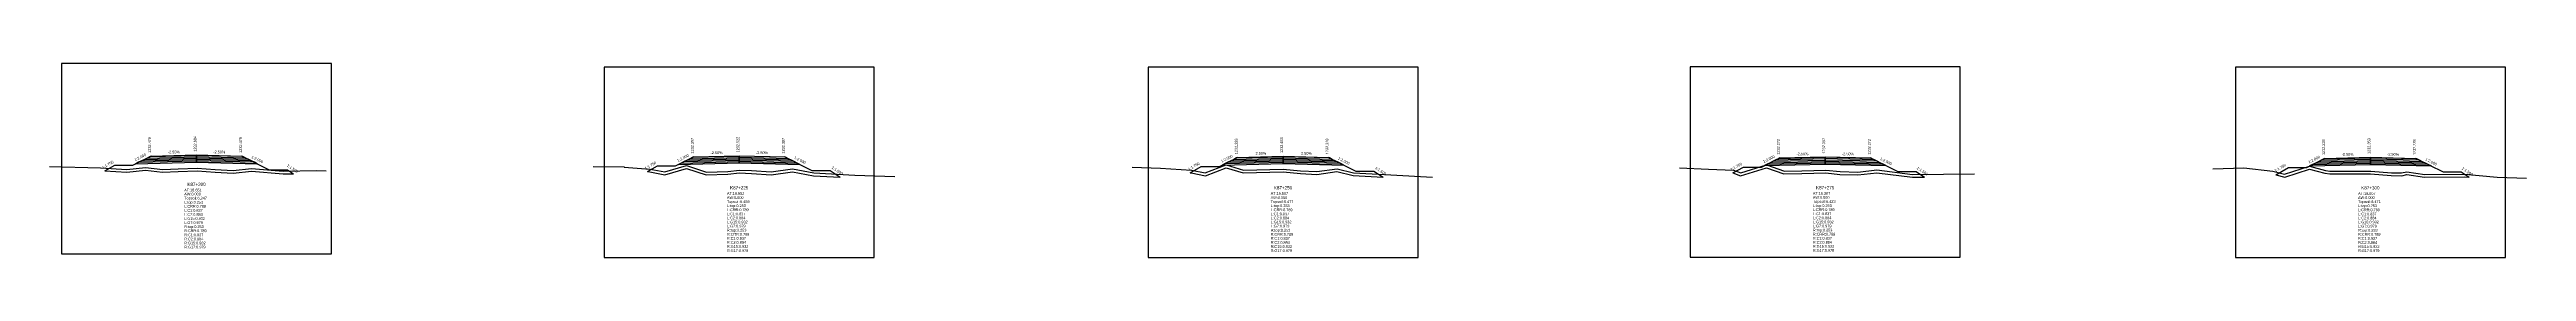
# Model space of a CAD drawing. Extents: x -7 to 78429, y 1189 to 1262.
# Drawn here: x 3993.8 to 4266.3, y 1221.3 to 1242.7 of the extents above; entities that cross this region are included whole.
import ezdxf
from ezdxf.enums import TextEntityAlignment as Align

# ---------------------------------------------------------------- set-up
doc = ezdxf.new("R2010")
doc.units = 0

msp = doc.modelspace()

# ---------------------------------------------------------------- linework, layer by layer
at = {"layer": 'A4_BORDER', "color": 7}
for points in [[(3995.147, 1221.688), (4024.847, 1221.688), (4024.847, 1242.688), (3995.147, 1242.688), (3995.147, 1221.688)], [(4054.842, 1221.304), (4084.542, 1221.304), (4084.542, 1242.304), (4054.842, 1242.304), (4054.842, 1221.304)], [(4114.658, 1221.302), (4144.358, 1221.302), (4144.358, 1242.302), (4114.658, 1242.302), (4114.658, 1221.302)], [(4174.292, 1221.314), (4203.992, 1221.314), (4203.992, 1242.314), (4174.292, 1242.314), (4174.292, 1221.314)], [(4234.263, 1221.297), (4263.963, 1221.297), (4263.963, 1242.297), (4234.263, 1242.297), (4234.263, 1221.297)]]:
    msp.add_lwpolyline(points, dxfattribs=at)
at = {"layer": 'CLEAR_GROUND', "color": 8}
for points in [[(3999.9, 1230.852), (4002.321, 1230.714), (4004.377, 1230.929), (4006.27, 1230.714), (4007.992, 1230.78), (4010.059, 1230.85), (4012.039, 1230.709), (4014.023, 1230.582), (4016.043, 1230.81), (4019.535, 1230.521), (4020.659, 1230.538)], [(4059.6, 1230.773), (4059.869, 1230.752), (4061.509, 1230.424), (4063.898, 1231.118), (4066.061, 1230.419), (4068.448, 1230.497), (4069.736, 1230.632), (4071.034, 1230.576), (4073.205, 1230.429), (4075.549, 1230.753), (4077.861, 1230.318), (4080.806, 1230.154)], [(4119.3, 1230.638), (4119.407, 1230.631), (4120.988, 1230.318), (4123.263, 1231.186), (4125.123, 1230.621), (4129.531, 1230.732), (4131.428, 1230.546), (4133.228, 1230.463), (4135.434, 1230.768), (4137.216, 1230.328), (4140.522, 1230.152)], [(4179, 1230.62), (4179.846, 1230.308), (4182.69, 1231.185), (4184.606, 1230.52), (4186.58, 1230.562), (4189.22, 1230.619), (4190.765, 1230.464), (4192.74, 1230.401), (4194.819, 1230.644), (4198.731, 1230.15), (4200.054, 1230.164)], [(4238.7, 1230.421), (4239.688, 1230.159), (4242.421, 1231.047), (4244.12, 1230.613), (4244.639, 1230.507), (4249.14, 1230.527), (4251.404, 1230.329), (4252.561, 1230.314), (4253.139, 1230.433), (4255.084, 1230.142), (4259.488, 1230.193), (4259.984, 1230.147)]]:
    msp.add_lwpolyline(points, dxfattribs=at)
at = {"layer": 'DESIGN_ROAD_TRIMMED', "color": 1}
for points in [[(3999.9, 1230.852), (4000.997, 1231.479), (4002.997, 1231.479), (4004.997, 1232.479), (4004.997, 1232.479), (4004.892, 1232.426), (4004.892, 1232.426), (4004.576, 1232.268), (4004.576, 1232.268), (4004.26, 1232.111), (4004.26, 1232.111), (4003.945, 1231.953), (4003.945, 1231.953), (4003.629, 1231.795), (4003.629, 1231.795), (4003.313, 1231.637), (4009.997, 1231.804), (4009.997, 1231.954), (4009.997, 1231.954), (4009.997, 1232.104), (4009.997, 1232.104), (4009.997, 1232.254), (4009.997, 1232.254), (4009.997, 1232.404), (4009.997, 1232.404), (4009.997, 1232.554), (4009.997, 1232.554), (4009.997, 1232.604), (4009.997, 1232.604), (4009.997, 1232.604), (4009.997, 1232.604), (4009.997, 1232.604), (4009.997, 1232.554), (4009.997, 1232.554), (4009.997, 1232.404), (4009.997, 1232.404), (4009.997, 1232.254), (4009.997, 1232.254), (4009.997, 1232.104), (4009.997, 1232.104), (4009.997, 1231.954), (4009.997, 1231.954), (4009.997, 1231.804), (4016.681, 1231.637), (4016.366, 1231.795), (4016.366, 1231.795), (4016.05, 1231.953), (4016.05, 1231.953), (4015.734, 1232.111), (4015.734, 1232.111), (4015.418, 1232.268), (4015.418, 1232.268), (4015.103, 1232.426), (4015.103, 1232.426), (4014.997, 1232.479), (4014.997, 1232.479), (4017.997, 1230.979), (4019.997, 1230.979), (4020.659, 1230.538)], [(4059.6, 1230.773), (4060.692, 1231.397), (4062.692, 1231.397), (4064.692, 1232.397), (4064.692, 1232.397), (4064.586, 1232.344), (4064.586, 1232.344), (4064.271, 1232.186), (4064.271, 1232.186), (4063.955, 1232.029), (4063.955, 1232.029), (4063.639, 1231.871), (4063.639, 1231.871), (4063.323, 1231.713), (4063.323, 1231.713), (4063.007, 1231.555), (4069.692, 1231.722), (4069.692, 1231.872), (4069.692, 1231.872), (4069.692, 1232.022), (4069.692, 1232.022), (4069.692, 1232.172), (4069.692, 1232.172), (4069.692, 1232.322), (4069.692, 1232.322), (4069.692, 1232.472), (4069.692, 1232.472), (4069.692, 1232.522), (4069.692, 1232.522), (4069.692, 1232.522), (4069.692, 1232.522), (4069.692, 1232.522), (4069.692, 1232.472), (4069.692, 1232.472), (4069.692, 1232.322), (4069.692, 1232.322), (4069.692, 1232.172), (4069.692, 1232.172), (4069.692, 1232.022), (4069.692, 1232.022), (4069.692, 1231.872), (4069.692, 1231.872), (4069.692, 1231.722), (4076.376, 1231.555), (4076.06, 1231.713), (4076.06, 1231.713), (4075.744, 1231.871), (4075.744, 1231.871), (4075.429, 1232.029), (4075.429, 1232.029), (4075.113, 1232.186), (4075.113, 1232.186), (4074.797, 1232.344), (4074.797, 1232.344), (4074.692, 1232.397), (4074.692, 1232.397), (4077.692, 1230.897), (4079.692, 1230.897), (4080.806, 1230.154)], [(4119.3, 1230.638), (4120.508, 1231.328), (4122.508, 1231.328), (4124.508, 1232.328), (4124.508, 1232.328), (4124.403, 1232.275), (4124.403, 1232.275), (4124.087, 1232.117), (4124.087, 1232.117), (4123.771, 1231.96), (4123.771, 1231.96), (4123.455, 1231.802), (4123.455, 1231.802), (4123.14, 1231.644), (4123.14, 1231.644), (4122.824, 1231.486), (4129.508, 1231.653), (4129.508, 1231.803), (4129.508, 1231.803), (4129.508, 1231.953), (4129.508, 1231.953), (4129.508, 1232.103), (4129.508, 1232.103), (4129.508, 1232.253), (4129.508, 1232.253), (4129.508, 1232.403), (4129.508, 1232.403), (4129.508, 1232.453), (4129.508, 1232.453), (4129.508, 1232.453), (4129.508, 1232.453), (4129.508, 1232.453), (4129.508, 1232.403), (4129.508, 1232.403), (4129.508, 1232.253), (4129.508, 1232.253), (4129.508, 1232.103), (4129.508, 1232.103), (4129.508, 1231.953), (4129.508, 1231.953), (4129.508, 1231.803), (4129.508, 1231.803), (4129.508, 1231.653), (4136.192, 1231.486), (4135.876, 1231.644), (4135.876, 1231.644), (4135.561, 1231.802), (4135.561, 1231.802), (4135.245, 1231.96), (4135.245, 1231.96), (4134.929, 1232.117), (4134.929, 1232.117), (4134.613, 1232.275), (4134.613, 1232.275), (4134.508, 1232.328), (4134.508, 1232.328), (4137.508, 1230.828), (4139.508, 1230.828), (4140.522, 1230.152)], [(4179, 1230.62), (4180.142, 1231.272), (4182.142, 1231.272), (4184.142, 1232.272), (4184.142, 1232.272), (4184.036, 1232.219), (4184.036, 1232.219), (4183.721, 1232.061), (4183.721, 1232.061), (4183.405, 1231.904), (4183.405, 1231.904), (4183.089, 1231.746), (4183.089, 1231.746), (4182.773, 1231.588), (4182.773, 1231.588), (4182.457, 1231.43), (4189.142, 1231.597), (4189.142, 1231.747), (4189.142, 1231.747), (4189.142, 1231.897), (4189.142, 1231.897), (4189.142, 1232.047), (4189.142, 1232.047), (4189.142, 1232.197), (4189.142, 1232.197), (4189.142, 1232.347), (4189.142, 1232.347), (4189.142, 1232.397), (4189.142, 1232.397), (4189.142, 1232.397), (4189.142, 1232.397), (4189.142, 1232.397), (4189.142, 1232.347), (4189.142, 1232.347), (4189.142, 1232.197), (4189.142, 1232.197), (4189.142, 1232.047), (4189.142, 1232.047), (4189.142, 1231.897), (4189.142, 1231.897), (4189.142, 1231.747), (4189.142, 1231.747), (4189.142, 1231.597), (4195.826, 1231.43), (4195.51, 1231.588), (4195.51, 1231.588), (4195.194, 1231.746), (4195.194, 1231.746), (4194.879, 1231.904), (4194.879, 1231.904), (4194.563, 1232.061), (4194.563, 1232.061), (4194.247, 1232.219), (4194.247, 1232.219), (4194.142, 1232.272), (4194.142, 1232.272), (4197.142, 1230.772), (4199.142, 1230.772), (4200.054, 1230.164)], [(4238.7, 1230.421), (4240.113, 1231.228), (4242.113, 1231.228), (4244.113, 1232.228), (4244.113, 1232.228), (4244.008, 1232.175), (4244.008, 1232.175), (4243.692, 1232.017), (4243.692, 1232.017), (4243.376, 1231.86), (4243.376, 1231.86), (4243.06, 1231.702), (4243.06, 1231.702), (4242.744, 1231.544), (4242.744, 1231.544), (4242.429, 1231.386), (4249.113, 1231.553), (4249.113, 1231.703), (4249.113, 1231.703), (4249.113, 1231.853), (4249.113, 1231.853), (4249.113, 1232.003), (4249.113, 1232.003), (4249.113, 1232.153), (4249.113, 1232.153), (4249.113, 1232.303), (4249.113, 1232.303), (4249.113, 1232.353), (4249.113, 1232.353), (4249.113, 1232.353), (4249.113, 1232.353), (4249.113, 1232.353), (4249.113, 1232.303), (4249.113, 1232.303), (4249.113, 1232.153), (4249.113, 1232.153), (4249.113, 1232.003), (4249.113, 1232.003), (4249.113, 1231.853), (4249.113, 1231.853), (4249.113, 1231.703), (4249.113, 1231.703), (4249.113, 1231.553), (4255.797, 1231.386), (4255.481, 1231.544), (4255.481, 1231.544), (4255.166, 1231.702), (4255.166, 1231.702), (4254.85, 1231.86), (4254.85, 1231.86), (4254.534, 1232.017), (4254.534, 1232.017), (4254.218, 1232.175), (4254.218, 1232.175), (4254.113, 1232.228), (4254.113, 1232.228), (4257.113, 1230.728), (4259.113, 1230.728), (4259.984, 1230.147)]]:
    msp.add_lwpolyline(points, dxfattribs=at)
at = {"layer": 'FINISHED_ROAD', "color": 2}
for points in [[(4000.997, 1231.479), (4002.997, 1231.479), (4004.997, 1232.479), (4004.997, 1232.479), (4009.997, 1232.604), (4014.997, 1232.479), (4014.997, 1232.479), (4017.997, 1230.979), (4019.997, 1230.979)], [(4060.692, 1231.397), (4062.692, 1231.397), (4064.692, 1232.397), (4064.692, 1232.397), (4069.692, 1232.522), (4074.692, 1232.397), (4074.692, 1232.397), (4077.692, 1230.897), (4079.692, 1230.897)], [(4120.508, 1231.328), (4122.508, 1231.328), (4124.508, 1232.328), (4124.508, 1232.328), (4129.508, 1232.453), (4134.508, 1232.328), (4134.508, 1232.328), (4137.508, 1230.828), (4139.508, 1230.828)], [(4180.142, 1231.272), (4182.142, 1231.272), (4184.142, 1232.272), (4184.142, 1232.272), (4189.142, 1232.397), (4194.142, 1232.272), (4194.142, 1232.272), (4197.142, 1230.772), (4199.142, 1230.772)], [(4240.113, 1231.228), (4242.113, 1231.228), (4244.113, 1232.228), (4244.113, 1232.228), (4249.113, 1232.353), (4254.113, 1232.228), (4254.113, 1232.228), (4257.113, 1230.728), (4259.113, 1230.728)]]:
    msp.add_lwpolyline(points, dxfattribs=at)
at = {"layer": 'LAYER_0', "color": 4}
for points in [[(4004.997, 1232.479), (4004.892, 1232.426), (4009.997, 1232.554), (4009.997, 1232.604)], [(4064.692, 1232.397), (4064.586, 1232.344), (4069.692, 1232.472), (4069.692, 1232.522)], [(4124.508, 1232.328), (4124.403, 1232.275), (4129.508, 1232.403), (4129.508, 1232.453)], [(4184.142, 1232.272), (4184.036, 1232.219), (4189.142, 1232.347), (4189.142, 1232.397)], [(4244.113, 1232.228), (4244.008, 1232.175), (4249.113, 1232.303), (4249.113, 1232.353)]]:
    msp.add_lwpolyline(points, dxfattribs=at)
at = {"layer": 'LAYER_1', "color": 4}
for points in [[(4004.892, 1232.426), (4004.576, 1232.268), (4009.997, 1232.404), (4009.997, 1232.554)], [(4064.586, 1232.344), (4064.271, 1232.186), (4069.692, 1232.322), (4069.692, 1232.472)], [(4124.403, 1232.275), (4124.087, 1232.117), (4129.508, 1232.253), (4129.508, 1232.403)], [(4184.036, 1232.219), (4183.721, 1232.061), (4189.142, 1232.197), (4189.142, 1232.347)], [(4244.008, 1232.175), (4243.692, 1232.017), (4249.113, 1232.153), (4249.113, 1232.303)]]:
    msp.add_lwpolyline(points, dxfattribs=at)
at = {"layer": 'LAYER_10', "color": 6}
for points in [[(4016.05, 1231.953), (4016.366, 1231.795), (4009.997, 1231.954), (4009.997, 1232.104)], [(4075.744, 1231.871), (4076.06, 1231.713), (4069.692, 1231.872), (4069.692, 1232.022)], [(4135.561, 1231.802), (4135.876, 1231.644), (4129.508, 1231.803), (4129.508, 1231.953)], [(4195.194, 1231.746), (4195.51, 1231.588), (4189.142, 1231.747), (4189.142, 1231.897)], [(4255.166, 1231.702), (4255.481, 1231.544), (4249.113, 1231.703), (4249.113, 1231.853)]]:
    msp.add_lwpolyline(points, dxfattribs=at)
at = {"layer": 'LAYER_11', "color": 6}
for points in [[(4016.366, 1231.795), (4016.681, 1231.637), (4009.997, 1231.804), (4009.997, 1231.954)], [(4076.06, 1231.713), (4076.376, 1231.555), (4069.692, 1231.722), (4069.692, 1231.872)], [(4135.876, 1231.644), (4136.192, 1231.486), (4129.508, 1231.653), (4129.508, 1231.803)], [(4195.51, 1231.588), (4195.826, 1231.43), (4189.142, 1231.597), (4189.142, 1231.747)], [(4255.481, 1231.544), (4255.797, 1231.386), (4249.113, 1231.553), (4249.113, 1231.703)]]:
    msp.add_lwpolyline(points, dxfattribs=at)
at = {"layer": 'LAYER_2', "color": 4}
for points in [[(4004.576, 1232.268), (4004.26, 1232.111), (4009.997, 1232.254), (4009.997, 1232.404)], [(4064.271, 1232.186), (4063.955, 1232.029), (4069.692, 1232.172), (4069.692, 1232.322)], [(4124.087, 1232.117), (4123.771, 1231.96), (4129.508, 1232.103), (4129.508, 1232.253)], [(4183.721, 1232.061), (4183.405, 1231.904), (4189.142, 1232.047), (4189.142, 1232.197)], [(4243.692, 1232.017), (4243.376, 1231.86), (4249.113, 1232.003), (4249.113, 1232.153)]]:
    msp.add_lwpolyline(points, dxfattribs=at)
at = {"layer": 'LAYER_3', "color": 4}
for points in [[(4004.26, 1232.111), (4003.945, 1231.953), (4009.997, 1232.104), (4009.997, 1232.254)], [(4063.955, 1232.029), (4063.639, 1231.871), (4069.692, 1232.022), (4069.692, 1232.172)], [(4123.771, 1231.96), (4123.455, 1231.802), (4129.508, 1231.953), (4129.508, 1232.103)], [(4183.405, 1231.904), (4183.089, 1231.746), (4189.142, 1231.897), (4189.142, 1232.047)], [(4243.376, 1231.86), (4243.06, 1231.702), (4249.113, 1231.853), (4249.113, 1232.003)]]:
    msp.add_lwpolyline(points, dxfattribs=at)
at = {"layer": 'LAYER_4', "color": 4}
for points in [[(4003.945, 1231.953), (4003.629, 1231.795), (4009.997, 1231.954), (4009.997, 1232.104)], [(4063.639, 1231.871), (4063.323, 1231.713), (4069.692, 1231.872), (4069.692, 1232.022)], [(4123.455, 1231.802), (4123.14, 1231.644), (4129.508, 1231.803), (4129.508, 1231.953)], [(4183.089, 1231.746), (4182.773, 1231.588), (4189.142, 1231.747), (4189.142, 1231.897)], [(4243.06, 1231.702), (4242.744, 1231.544), (4249.113, 1231.703), (4249.113, 1231.853)]]:
    msp.add_lwpolyline(points, dxfattribs=at)
at = {"layer": 'LAYER_5', "color": 4}
for points in [[(4003.629, 1231.795), (4003.313, 1231.637), (4009.997, 1231.804), (4009.997, 1231.954)], [(4063.323, 1231.713), (4063.007, 1231.555), (4069.692, 1231.722), (4069.692, 1231.872)], [(4123.14, 1231.644), (4122.824, 1231.486), (4129.508, 1231.653), (4129.508, 1231.803)], [(4182.773, 1231.588), (4182.457, 1231.43), (4189.142, 1231.597), (4189.142, 1231.747)], [(4242.744, 1231.544), (4242.429, 1231.386), (4249.113, 1231.553), (4249.113, 1231.703)]]:
    msp.add_lwpolyline(points, dxfattribs=at)
at = {"layer": 'LAYER_6', "color": 6}
for points in [[(4014.997, 1232.479), (4015.103, 1232.426), (4009.997, 1232.554), (4009.997, 1232.604)], [(4074.692, 1232.397), (4074.797, 1232.344), (4069.692, 1232.472), (4069.692, 1232.522)], [(4134.508, 1232.328), (4134.613, 1232.275), (4129.508, 1232.403), (4129.508, 1232.453)], [(4194.142, 1232.272), (4194.247, 1232.219), (4189.142, 1232.347), (4189.142, 1232.397)], [(4254.113, 1232.228), (4254.218, 1232.175), (4249.113, 1232.303), (4249.113, 1232.353)]]:
    msp.add_lwpolyline(points, dxfattribs=at)
at = {"layer": 'LAYER_7', "color": 6}
for points in [[(4015.103, 1232.426), (4015.418, 1232.268), (4009.997, 1232.404), (4009.997, 1232.554)], [(4074.797, 1232.344), (4075.113, 1232.186), (4069.692, 1232.322), (4069.692, 1232.472)], [(4134.613, 1232.275), (4134.929, 1232.117), (4129.508, 1232.253), (4129.508, 1232.403)], [(4194.247, 1232.219), (4194.563, 1232.061), (4189.142, 1232.197), (4189.142, 1232.347)], [(4254.218, 1232.175), (4254.534, 1232.017), (4249.113, 1232.153), (4249.113, 1232.303)]]:
    msp.add_lwpolyline(points, dxfattribs=at)
at = {"layer": 'LAYER_8', "color": 6}
for points in [[(4015.418, 1232.268), (4015.734, 1232.111), (4009.997, 1232.254), (4009.997, 1232.404)], [(4075.113, 1232.186), (4075.429, 1232.029), (4069.692, 1232.172), (4069.692, 1232.322)], [(4134.929, 1232.117), (4135.245, 1231.96), (4129.508, 1232.103), (4129.508, 1232.253)], [(4194.563, 1232.061), (4194.879, 1231.904), (4189.142, 1232.047), (4189.142, 1232.197)], [(4254.534, 1232.017), (4254.85, 1231.86), (4249.113, 1232.003), (4249.113, 1232.153)]]:
    msp.add_lwpolyline(points, dxfattribs=at)
at = {"layer": 'LAYER_9', "color": 6}
for points in [[(4015.734, 1232.111), (4016.05, 1231.953), (4009.997, 1232.104), (4009.997, 1232.254)], [(4075.429, 1232.029), (4075.744, 1231.871), (4069.692, 1232.022), (4069.692, 1232.172)], [(4135.245, 1231.96), (4135.561, 1231.802), (4129.508, 1231.953), (4129.508, 1232.103)], [(4194.879, 1231.904), (4195.194, 1231.746), (4189.142, 1231.897), (4189.142, 1232.047)], [(4254.85, 1231.86), (4255.166, 1231.702), (4249.113, 1231.853), (4249.113, 1232.003)]]:
    msp.add_lwpolyline(points, dxfattribs=at)
at = {"layer": 'NATURAL_GROUND', "color": 3}
for points in [[(4112.906, 1231.264), (4116.015, 1231.147), (4119.446, 1230.929), (4120.962, 1230.629), (4123.252, 1231.503), (4125.164, 1230.922), (4129.542, 1231.032), (4131.449, 1230.845), (4133.214, 1230.764), (4135.45, 1231.073), (4137.26, 1230.626), (4141.376, 1230.407), (4145.943, 1230.147)], [(4173.135, 1231.167), (4176.302, 1231.042), (4179.05, 1230.921), (4179.855, 1230.625), (4182.696, 1231.501), (4184.654, 1230.821), (4186.574, 1230.862), (4189.232, 1230.919), (4190.785, 1230.764), (4192.728, 1230.702), (4194.821, 1230.946), (4198.749, 1230.45), (4202.175, 1230.487), (4205.583, 1230.513)], [(3993.83, 1231.337), (3999.434, 1231.179), (4002.314, 1231.015), (4004.378, 1231.231), (4006.281, 1231.015), (4007.981, 1231.08), (4010.064, 1231.15), (4012.059, 1231.008), (4014.015, 1230.883), (4016.038, 1231.111), (4019.545, 1230.821), (4023.244, 1230.878), (4024.269, 1230.837)], [(4053.632, 1231.342), (4057.026, 1231.278), (4057.042, 1231.273), (4059.91, 1231.05), (4061.496, 1230.733), (4063.903, 1231.432), (4066.104, 1230.721), (4068.428, 1230.796), (4069.727, 1230.933), (4071.051, 1230.876), (4073.195, 1230.73), (4075.557, 1231.057), (4077.898, 1230.616), (4082.42, 1230.365), (4086.796, 1230.222)], [(4231.766, 1231.071), (4235.18, 1231.165), (4238.371, 1230.818), (4239.679, 1230.472), (4242.411, 1231.359), (4244.187, 1230.905), (4244.669, 1230.807), (4249.153, 1230.827), (4251.419, 1230.629), (4252.532, 1230.614), (4253.131, 1230.738), (4255.105, 1230.442), (4259.5, 1230.493), (4263.06, 1230.164), (4266.282, 1230.052)]]:
    msp.add_lwpolyline(points, dxfattribs=at)
at = {"layer": 'STRUCTURE_LEFT', "color": 4}
for points in [[(4004.997, 1232.479), (4004.892, 1232.426), (4004.892, 1232.426), (4004.576, 1232.268), (4004.576, 1232.268), (4004.26, 1232.111), (4004.26, 1232.111), (4003.945, 1231.953), (4003.945, 1231.953), (4003.629, 1231.795), (4003.629, 1231.795), (4003.313, 1231.637), (4009.997, 1231.804), (4009.997, 1231.954), (4009.997, 1231.954), (4009.997, 1232.104), (4009.997, 1232.104), (4009.997, 1232.254), (4009.997, 1232.254), (4009.997, 1232.404), (4009.997, 1232.404), (4009.997, 1232.554), (4009.997, 1232.554), (4009.997, 1232.604), (4009.997, 1232.604)], [(4064.692, 1232.397), (4064.586, 1232.344), (4064.586, 1232.344), (4064.271, 1232.186), (4064.271, 1232.186), (4063.955, 1232.029), (4063.955, 1232.029), (4063.639, 1231.871), (4063.639, 1231.871), (4063.323, 1231.713), (4063.323, 1231.713), (4063.007, 1231.555), (4069.692, 1231.722), (4069.692, 1231.872), (4069.692, 1231.872), (4069.692, 1232.022), (4069.692, 1232.022), (4069.692, 1232.172), (4069.692, 1232.172), (4069.692, 1232.322), (4069.692, 1232.322), (4069.692, 1232.472), (4069.692, 1232.472), (4069.692, 1232.522), (4069.692, 1232.522)], [(4124.508, 1232.328), (4124.403, 1232.275), (4124.403, 1232.275), (4124.087, 1232.117), (4124.087, 1232.117), (4123.771, 1231.96), (4123.771, 1231.96), (4123.455, 1231.802), (4123.455, 1231.802), (4123.14, 1231.644), (4123.14, 1231.644), (4122.824, 1231.486), (4129.508, 1231.653), (4129.508, 1231.803), (4129.508, 1231.803), (4129.508, 1231.953), (4129.508, 1231.953), (4129.508, 1232.103), (4129.508, 1232.103), (4129.508, 1232.253), (4129.508, 1232.253), (4129.508, 1232.403), (4129.508, 1232.403), (4129.508, 1232.453), (4129.508, 1232.453)], [(4184.142, 1232.272), (4184.036, 1232.219), (4184.036, 1232.219), (4183.721, 1232.061), (4183.721, 1232.061), (4183.405, 1231.904), (4183.405, 1231.904), (4183.089, 1231.746), (4183.089, 1231.746), (4182.773, 1231.588), (4182.773, 1231.588), (4182.457, 1231.43), (4189.142, 1231.597), (4189.142, 1231.747), (4189.142, 1231.747), (4189.142, 1231.897), (4189.142, 1231.897), (4189.142, 1232.047), (4189.142, 1232.047), (4189.142, 1232.197), (4189.142, 1232.197), (4189.142, 1232.347), (4189.142, 1232.347), (4189.142, 1232.397), (4189.142, 1232.397)], [(4244.113, 1232.228), (4244.008, 1232.175), (4244.008, 1232.175), (4243.692, 1232.017), (4243.692, 1232.017), (4243.376, 1231.86), (4243.376, 1231.86), (4243.06, 1231.702), (4243.06, 1231.702), (4242.744, 1231.544), (4242.744, 1231.544), (4242.429, 1231.386), (4249.113, 1231.553), (4249.113, 1231.703), (4249.113, 1231.703), (4249.113, 1231.853), (4249.113, 1231.853), (4249.113, 1232.003), (4249.113, 1232.003), (4249.113, 1232.153), (4249.113, 1232.153), (4249.113, 1232.303), (4249.113, 1232.303), (4249.113, 1232.353), (4249.113, 1232.353)]]:
    msp.add_lwpolyline(points, dxfattribs=at)
at = {"layer": 'STRUCTURE_RIGHT', "color": 6}
for points in [[(4009.997, 1232.604), (4009.997, 1232.604), (4009.997, 1232.554), (4009.997, 1232.554), (4009.997, 1232.404), (4009.997, 1232.404), (4009.997, 1232.254), (4009.997, 1232.254), (4009.997, 1232.104), (4009.997, 1232.104), (4009.997, 1231.954), (4009.997, 1231.954), (4009.997, 1231.804), (4016.681, 1231.637), (4016.366, 1231.795), (4016.366, 1231.795), (4016.05, 1231.953), (4016.05, 1231.953), (4015.734, 1232.111), (4015.734, 1232.111), (4015.418, 1232.268), (4015.418, 1232.268), (4015.103, 1232.426), (4015.103, 1232.426), (4014.997, 1232.479)], [(4069.692, 1232.522), (4069.692, 1232.522), (4069.692, 1232.472), (4069.692, 1232.472), (4069.692, 1232.322), (4069.692, 1232.322), (4069.692, 1232.172), (4069.692, 1232.172), (4069.692, 1232.022), (4069.692, 1232.022), (4069.692, 1231.872), (4069.692, 1231.872), (4069.692, 1231.722), (4076.376, 1231.555), (4076.06, 1231.713), (4076.06, 1231.713), (4075.744, 1231.871), (4075.744, 1231.871), (4075.429, 1232.029), (4075.429, 1232.029), (4075.113, 1232.186), (4075.113, 1232.186), (4074.797, 1232.344), (4074.797, 1232.344), (4074.692, 1232.397)], [(4129.508, 1232.453), (4129.508, 1232.453), (4129.508, 1232.403), (4129.508, 1232.403), (4129.508, 1232.253), (4129.508, 1232.253), (4129.508, 1232.103), (4129.508, 1232.103), (4129.508, 1231.953), (4129.508, 1231.953), (4129.508, 1231.803), (4129.508, 1231.803), (4129.508, 1231.653), (4136.192, 1231.486), (4135.876, 1231.644), (4135.876, 1231.644), (4135.561, 1231.802), (4135.561, 1231.802), (4135.245, 1231.96), (4135.245, 1231.96), (4134.929, 1232.117), (4134.929, 1232.117), (4134.613, 1232.275), (4134.613, 1232.275), (4134.508, 1232.328)], [(4189.142, 1232.397), (4189.142, 1232.397), (4189.142, 1232.347), (4189.142, 1232.347), (4189.142, 1232.197), (4189.142, 1232.197), (4189.142, 1232.047), (4189.142, 1232.047), (4189.142, 1231.897), (4189.142, 1231.897), (4189.142, 1231.747), (4189.142, 1231.747), (4189.142, 1231.597), (4195.826, 1231.43), (4195.51, 1231.588), (4195.51, 1231.588), (4195.194, 1231.746), (4195.194, 1231.746), (4194.879, 1231.904), (4194.879, 1231.904), (4194.563, 1232.061), (4194.563, 1232.061), (4194.247, 1232.219), (4194.247, 1232.219), (4194.142, 1232.272)], [(4249.113, 1232.353), (4249.113, 1232.353), (4249.113, 1232.303), (4249.113, 1232.303), (4249.113, 1232.153), (4249.113, 1232.153), (4249.113, 1232.003), (4249.113, 1232.003), (4249.113, 1231.853), (4249.113, 1231.853), (4249.113, 1231.703), (4249.113, 1231.703), (4249.113, 1231.553), (4255.797, 1231.386), (4255.481, 1231.544), (4255.481, 1231.544), (4255.166, 1231.702), (4255.166, 1231.702), (4254.85, 1231.86), (4254.85, 1231.86), (4254.534, 1232.017), (4254.534, 1232.017), (4254.218, 1232.175), (4254.218, 1232.175), (4254.113, 1232.228)]]:
    msp.add_lwpolyline(points, dxfattribs=at)

# ---------------------------------------------------------------- texts
at = {"layer": 'INFO_TEXT'}
for s, p in [('AT:16.651', (4008.647, 1228.588)), ('AW:0.000', (4008.647, 1228.138)), ('Topsoil:6.247', (4008.647, 1227.688)), ('L:top:0.253', (4008.647, 1227.238)), ('L:CRR:0.789', (4008.647, 1226.788)), ('L:C1:0.837', (4008.647, 1226.338)), ('L:C2:0.884', (4008.647, 1225.888)), ('AT:18.652', (4068.342, 1228.204)), ('AW:0.000', (4068.342, 1227.754)), ('Topsoil:6.459', (4068.342, 1227.304)), ('L:top:0.253', (4068.342, 1226.854)), ('L:CRR:0.789', (4068.342, 1226.404)), ('L:C1:0.837', (4068.342, 1225.954)), ('AT:16.507', (4128.158, 1228.202)), ('AW:0.000', (4128.158, 1227.752)), ('Topsoil:6.477', (4128.158, 1227.302)), ('L:top:0.253', (4128.158, 1226.852)), ('L:CRR:0.789', (4128.158, 1226.402)), ('L:C1:0.837', (4128.158, 1225.952)), ('AT:16.387', (4187.792, 1228.214)), ('AW:0.000', (4187.792, 1227.764)), ('Topsoil:6.423', (4187.792, 1227.314)), ('L:top:0.253', (4187.792, 1226.864)), ('L:CRR:0.789', (4187.792, 1226.414)), ('L:C1:0.837', (4187.792, 1225.964)), ('AT:18.007', (4247.763, 1228.197)), ('AW:0.000', (4247.763, 1227.747)), ('Topsoil:6.471', (4247.763, 1227.297)), ('L:top:0.253', (4247.763, 1226.847)), ('L:CRR:0.789', (4247.763, 1226.397)), ('L:C1:0.837', (4247.763, 1225.947)), ('L:G15:0.932', (4008.647, 1225.438)), ('L:G7:0.979', (4008.647, 1224.988)), ('R:top:0.253', (4008.647, 1224.538)), ('R:CRR:0.789', (4008.647, 1224.088)), ('R:C1:0.837', (4008.647, 1223.638)), ('R:C2:0.884', (4008.647, 1223.188)), ('L:C2:0.884', (4068.342, 1225.504)), ('L:G15:0.932', (4068.342, 1225.054)), ('L:G7:0.979', (4068.342, 1224.604)), ('R:top:0.253', (4068.342, 1224.154)), ('R:CRR:0.789', (4068.342, 1223.704)), ('R:C1:0.837', (4068.342, 1223.254)), ('L:C2:0.884', (4128.158, 1225.502)), ('L:G15:0.932', (4128.158, 1225.052)), ('L:G7:0.979', (4128.158, 1224.602)), ('R:top:0.253', (4128.158, 1224.152)), ('R:CRR:0.789', (4128.158, 1223.702)), ('R:C1:0.837', (4128.158, 1223.252)), ('L:C2:0.884', (4187.792, 1225.514)), ('L:G15:0.932', (4187.792, 1225.064)), ('L:G7:0.979', (4187.792, 1224.614)), ('R:top:0.253', (4187.792, 1224.164)), ('R:CRR:0.789', (4187.792, 1223.714)), ('R:C1:0.837', (4187.792, 1223.264)), ('L:C2:0.884', (4247.763, 1225.497)), ('L:G15:0.932', (4247.763, 1225.047)), ('L:G7:0.979', (4247.763, 1224.597)), ('R:top:0.253', (4247.763, 1224.147)), ('R:CRR:0.789', (4247.763, 1223.697)), ('R:C1:0.837', (4247.763, 1223.247)), ('R:G15:0.932', (4008.647, 1222.738)), ('R:G17:0.979', (4008.647, 1222.288)), ('R:C2:0.884', (4068.342, 1222.804)), ('R:G15:0.932', (4068.342, 1222.354)), ('R:G17:0.979', (4068.342, 1221.904)), ('R:C2:0.884', (4128.158, 1222.802)), ('R:G15:0.932', (4128.158, 1222.352)), ('R:G17:0.979', (4128.158, 1221.902)), ('R:C2:0.884', (4187.792, 1222.814)), ('R:G15:0.932', (4187.792, 1222.364)), ('R:G17:0.979', (4187.792, 1221.914)), ('R:C2:0.884', (4247.763, 1222.797)), ('R:G15:0.932', (4247.763, 1222.347)), ('R:G17:0.979', (4247.763, 1221.897))]:
    msp.add_text(s, height=0.3, dxfattribs=at).set_placement(p)
at = {"layer": 'LEFT_TEXT_H'}
for s, p in [('1232.479', (4004.997, 1232.839)), ('1232.397', (4064.692, 1232.757)), ('1232.328', (4124.508, 1232.688)), ('1232.272', (4184.142, 1232.632)), ('1232.228', (4244.113, 1232.588))]:
    msp.add_text(s, height=0.3, rotation=90, dxfattribs=at).set_placement(p)
at = {"layer": 'POINT_TEXT_H'}
for s, p in [('1232.604', (4009.997, 1232.964)), ('1232.522', (4069.692, 1232.882)), ('1232.453', (4129.508, 1232.813)), ('1232.397', (4189.142, 1232.757)), ('1232.353', (4249.113, 1232.713))]:
    msp.add_text(s, height=0.3, rotation=90, dxfattribs=at).set_placement(p)
at = {"layer": 'RIGHT_TEXT_H'}
for s, p in [('1232.479', (4014.997, 1232.839)), ('1232.397', (4074.692, 1232.757)), ('1232.328', (4134.508, 1232.688)), ('1232.272', (4194.142, 1232.632)), ('1232.228', (4254.113, 1232.588))]:
    msp.add_text(s, height=0.3, rotation=90, dxfattribs=at).set_placement(p)
at = {"layer": 'SLOPE_left'}
for s, rotation, p in [('1:1.750', 29.745, (4000.359, 1231.322)), ('1:2.000', 26.565, (4003.917, 1232.14)), ('1:1.750', 29.745, (4060.057, 1231.241)), ('1:2.000', 26.565, (4063.611, 1232.058)), ('1:1.750', 29.745, (4119.815, 1231.139)), ('1:2.000', 26.565, (4123.428, 1231.989)), ('1:1.750', 29.745, (4179.482, 1231.102)), ('1:2.000', 26.565, (4183.061, 1231.933)), ('1:1.750', 29.745, (4239.317, 1230.981)), ('1:2.000', 26.565, (4243.032, 1231.889))]:
    msp.add_text(s, height=0.3, rotation=rotation, dxfattribs=at).set_placement(p, align=Align.BOTTOM_CENTER)
at = {"layer": 'SLOPE_right'}
for s, rotation, p in [('1:2.000', -26.565, (4016.578, 1231.89)), ('1:1.500', -33.69, (4020.428, 1230.908)), ('1:2.000', -26.565, (4076.272, 1231.808)), ('1:2.000', -26.565, (4136.089, 1231.739)), ('1:2.000', -26.565, (4195.722, 1231.683)), ('1:2.000', -26.565, (4255.693, 1231.639)), ('1:1.500', -33.69, (4080.349, 1230.675)), ('1:1.500', -33.69, (4140.115, 1230.64)), ('1:1.500', -33.69, (4199.697, 1230.618)), ('1:1.500', -33.69, (4259.649, 1230.587))]:
    msp.add_text(s, height=0.3, rotation=rotation, dxfattribs=at).set_placement(p, align=Align.BOTTOM_CENTER)
at = {"layer": 'SLOPE_TEXT'}
for p in [(4007.497, 1232.782), (4012.497, 1232.782), (4067.192, 1232.699), (4072.192, 1232.699), (4127.008, 1232.63), (4132.008, 1232.63), (4186.642, 1232.574), (4191.642, 1232.574), (4246.613, 1232.531), (4251.613, 1232.531)]:
    msp.add_text('-2.50%', height=0.3, dxfattribs=at).set_placement(p, align=Align.CENTER)
at = {"layer": 'STATION_TITLE'}
for s, p in [('K87+200', (4009.997, 1229.188)), ('K87+225', (4069.692, 1228.804)), ('K87+250', (4129.508, 1228.802)), ('K87+275', (4189.142, 1228.814)), ('K87+300', (4249.113, 1228.797))]:
    msp.add_text(s, height=0.36, dxfattribs=at).set_placement(p, align=Align.CENTER)

doc.saveas('drawing.dxf')
